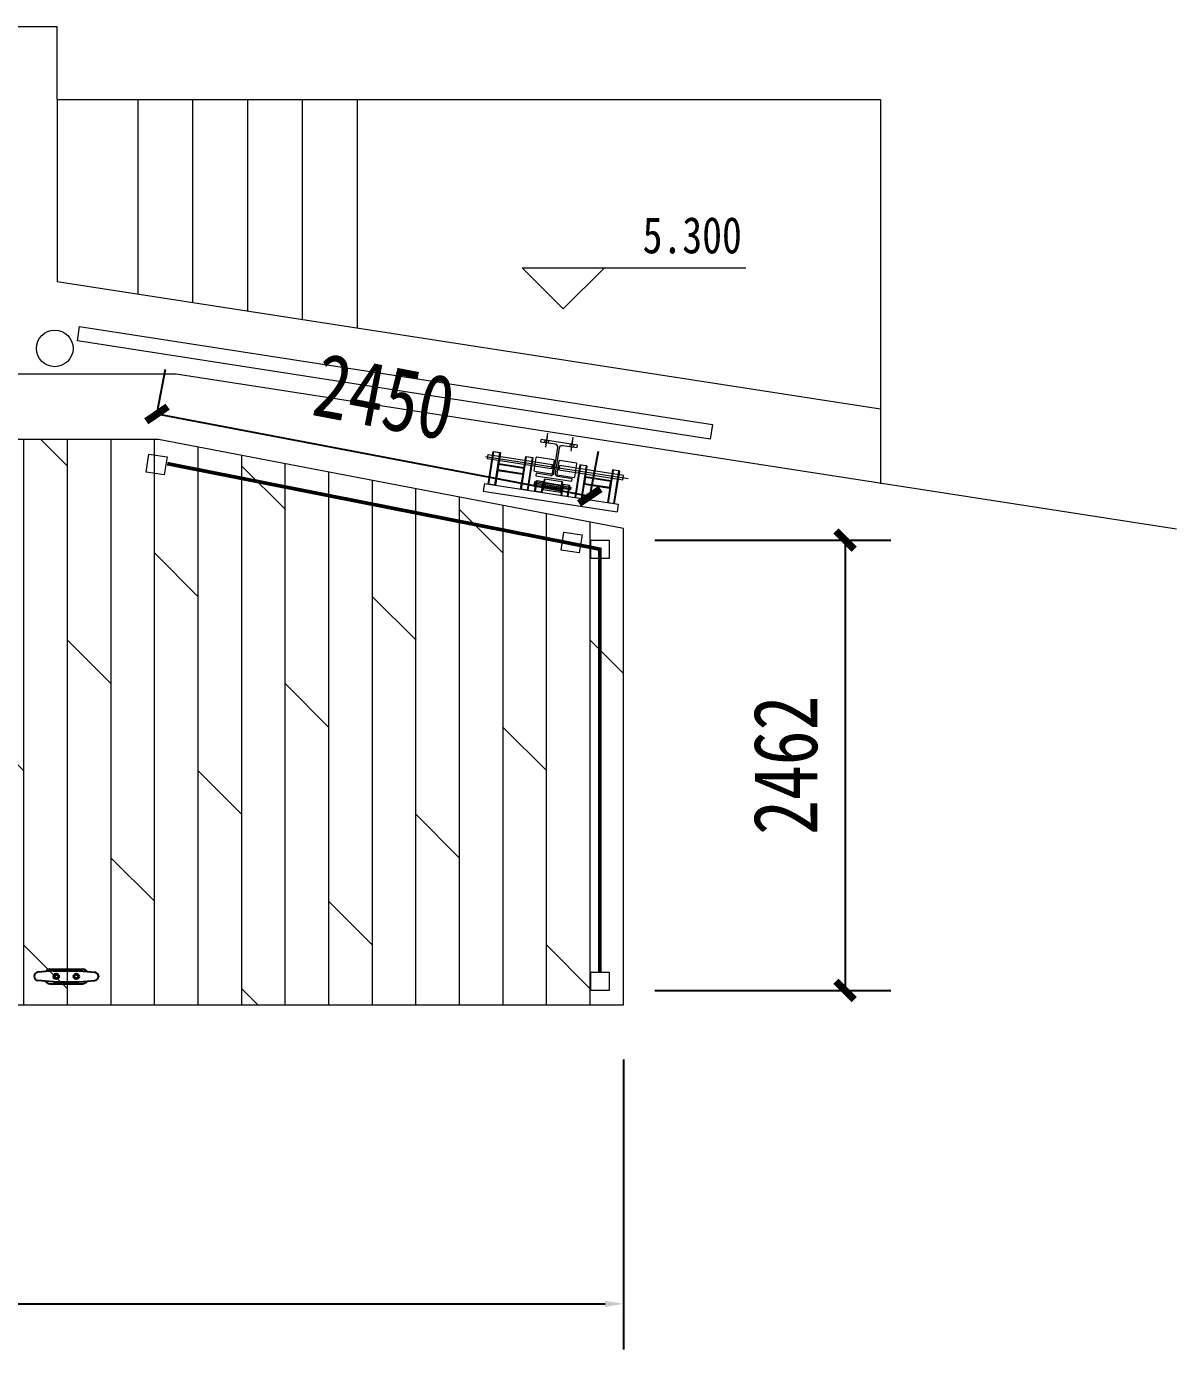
# Model space of a CAD drawing. Header units: millimetres. Extents: x -1612139 to -1282425, y 786067 to 1536390.
# Drawn here: x -1436936 to -1430649, y 806764 to 813997 of the extents above; entities that cross this region are included whole.
import ezdxf

# ---------------------------------------------------------------- set-up
doc = ezdxf.new("R2010")
doc.units = ezdxf.units.MM
doc.header["$LTSCALE"] = 1000
doc.linetypes.add('HIDDEN', pattern=[0.375, 0.25, -0.125])
doc.layers.get('0').update_dxf_attribs({"linetype": 'CONTINUOUS'})
doc.layers.get('DEFPOINTS').update_dxf_attribs({"linetype": 'CONTINUOUS'})
for name, color, linetype in [('DOTE', 1, 'CONTINUOUS'), ('W- bollard系船栓', 4, 'CONTINUOUS'), ('W-_ANTICOLLISION防撞措施', 6, 'CONTINUOUS'), ('W-PLASTIC_RAILINGS塑木栏杆', 6, 'CONTINUOUS'), ('W-REVETMENT驳岸', 251, 'CONTINUOUS'), ('W-WOOD_FLOOR木地板', 30, 'CONTINUOUS'), ('系船栓', 132, 'CONTINUOUS'), ('钢', 172, 'CONTINUOUS')]:
    doc.layers.add(name, color=color, linetype=linetype)
doc.styles.add('-宋体', font='', dxfattribs={"width": 0.8})
doc.styles.get("Standard").update_dxf_attribs({"font": '', "width": 0.8})
doc.styles.add('STANDARD_T3', font='simplex.shx', dxfattribs={"width": 0.7, "bigfont": 'gbcbig.shx'})
doc.styles.get('-宋体').set_extended_font_data('SimSun')
doc.styles.get('Standard').set_extended_font_data('SimSun')
doc.dimstyles.new('W', dxfattribs={"dimscale": 100, "dimtxt": 3.5, "dimasz": 1, "dimexe": 2.5, "dimexo": 3, "dimgap": 1.5, "dimtad": 1, "dimdec": 0, "dimzin": 0, "dimdsep": 46, "dimtxsty": 'Standard', "dimblk": 'ARCHTICK', "dimcen": 0.09, "dimclrd": 1, "dimclre": 1, "dimclrt": 7, "dimadec": 0, "dimazin": 0, "dimtfac": 1, "dimtdec": 0, "dimtix": 1, "dimtmove": 2, "dimatfit": 3, "dimldrblk": 'ARCHTICK', "dimfxl": 1, "dimtolj": 1, "dimtzin": 0, "dimarcsym": 0})
doc.dimstyles.new('W&&100', dxfattribs={"dimtxt": 350, "dimasz": 100, "dimexe": 250, "dimexo": 300, "dimgap": 100, "dimtad": 1, "dimdec": 0, "dimzin": 0, "dimdsep": 46, "dimtxsty": 'STANDARD_T3', "dimcen": 0.09, "dimclrd": 1, "dimclre": 1, "dimclrt": 7, "dimazin": 2, "dimtfac": 1, "dimtdec": 0, "dimtix": 1, "dimtmove": 2, "dimatfit": 3, "dimfxl": 100, "dimtolj": 1, "dimtzin": 0, "dimarcsym": 0})

# ---------------------------------------------------------------- blocks, each defined once
blk = doc.blocks.new('$matou$00000053')
at = {"layer": '系船栓'}
for p, q in [((-90, 40, 0), (90, 40, 0)), ((-70, 30, 0), (70, 30, 0)), ((-70, -30, 0), (-156, -22.7, 0)), ((-90, -40, 0), (90, -40, 0)), ((-70, -30, 0), (70, -30, 0)), ((70, -30, 0), (156, -22.7, 0))]:
    blk.add_line(p, q, dxfattribs=at)
at = {"layer": '系船栓', "elevation": 0}
for points in [[(-70, 30), (-156, 22.7)], [(70, 30), (156, 22.7)], [(175.5, 3.2), (175.5, -3.2)]]:
    blk.add_lwpolyline(points, dxfattribs=at)
at = {"layer": '系船栓'}
for centre, radius in [((-55, 0, 0), 15), ((-55, 0, 0), 10), ((55, 0, 0), 15), ((55, 0, 0), 10)]:
    blk.add_circle(centre, radius, dxfattribs=at)
for centre, radius, start, end in [((-152.4, 0, 0), 23, 98.95103, 261.04897), ((-84.5, 0, 0), 40.4, 97.81349, 139.58591), ((84.5, 0, 0), 40.4, 40.41409, 82.18651), ((152.4, 0, 0), 23, 278.95103, 81.04897), ((-84.5, 0, 0), 40.4, 220.41409, 262.18651), ((84.5, 0, 0), 40.4, 277.81349, 319.58591)]:
    blk.add_arc(centre, radius, start, end, dxfattribs=at)
blk = doc.blocks.new('*D232')
at = {"layer": 'DEFPOINTS', "color": 0, "transparency": 16777216}
for p in [(-1457763, 808649.5, 0), (-1433672.6, 808649.5, 0), (-1433672.6, 807014.1)]:
    blk.add_point(p, dxfattribs=at)
at = {"layer": 'W- bollard系船栓', "color": 1, "lineweight": -2, "transparency": 16777216}
for p, q in [((-1457763, 808349.5), (-1457763, 806764.1)), ((-1433672.6, 808349.5), (-1433672.6, 806764.1)), ((-1457663, 807014.1), (-1433772.6, 807014.1))]:
    blk.add_line(p, q, dxfattribs=at)
at = {"layer": 'W- bollard系船栓', "color": 1, "transparency": 16777216}
for points in [[(-1457663, 807030.8), (-1457663, 806997.5), (-1457763, 807014.1)], [(-1433772.6, 807030.8), (-1433772.6, 806997.5), (-1433672.6, 807014.1)]]:
    blk.add_solid(points, dxfattribs=at)
at = {"layer": 'W- bollard系船栓', "color": 7, "lineweight": 0, "transparency": 16777216, "insert": (-1445717.8, 807289.1), "char_height": 350, "attachment_point": 5, "style": 'STANDARD_T3'}
blk.add_mtext('\\A1;24090', dxfattribs=at)
blk = doc.blocks.new('_ARCHTICK')
at = {"color": 0, "linetype": 'ByBlock', "const_width": 0.4}
blk.add_lwpolyline([(-0.5, -0.5), (0.5, 0.5)], dxfattribs=at)
blk = doc.blocks.new('*D234')
at = {"layer": 'DEFPOINTS', "color": 0, "transparency": 16777216}
for p in [(-1436273.2, 811610.1), (-1433856.1, 811429.3), (-1433907.2, 811160.6)]:
    blk.add_point(p, dxfattribs=at)
at = {"layer": 'W- bollard系船栓', "color": 1, "lineweight": -2, "transparency": 16777216}
for p, q in [((-1436217.3, 811904.8), (-1436175.5, 812124.4)), ((-1436222.2, 811878.8), (-1433856.1, 811429.3)), ((-1433851.2, 811455.3), (-1433809.4, 811674.9))]:
    blk.add_line(p, q, dxfattribs=at)
at = {"layer": 'W- bollard系船栓', "color": 1, "lineweight": -2, "transparency": 16777216, "xscale": 100, "yscale": 100, "zscale": 100}
for p, rotation in [((-1436222.2, 811878.8), 169.2433885657997), ((-1433856.1, 811429.3), 349.2433885657997)]:
    blk.add_blockref('_ARCHTICK', p, dxfattribs=dict(at, rotation=rotation))
at = {"layer": 'W- bollard系船栓', "color": 7, "lineweight": 0, "transparency": 16777216, "insert": (-1434978.5, 811973.3), "char_height": 350, "attachment_point": 5, "rotation": 349.24339}
blk.add_mtext('\\A1;2450', dxfattribs=at)
blk = doc.blocks.new('*D235')
at = {"layer": 'DEFPOINTS', "color": 0, "transparency": 16777216}
for p in [(-1433801, 811189.6, 0), (-1433801, 808727.5, 0), (-1432460.2, 808727.5)]:
    blk.add_point(p, dxfattribs=at)
at = {"layer": 'W- bollard系船栓', "color": 1, "lineweight": -2, "transparency": 16777216}
for p, q in [((-1433501, 811189.6), (-1432210.2, 811189.6)), ((-1432460.2, 811189.6), (-1432460.2, 808727.5)), ((-1433501, 808727.5), (-1432210.2, 808727.5))]:
    blk.add_line(p, q, dxfattribs=at)
at = {"layer": 'W- bollard系船栓', "color": 1, "lineweight": -2, "transparency": 16777216, "xscale": 100, "yscale": 100, "zscale": 100}
for p, rotation in [((-1432460.2, 811189.6), 90), ((-1432460.2, 808727.5), 270)]:
    blk.add_blockref('_ARCHTICK', p, dxfattribs=dict(at, rotation=rotation))
at = {"layer": 'W- bollard系船栓', "color": 7, "lineweight": 0, "transparency": 16777216, "insert": (-1432785.2, 809958.5), "char_height": 350, "attachment_point": 5, "rotation": 90}
blk.add_mtext('\\A1;2462', dxfattribs=at)
blk = doc.blocks.new('轨道1')
at = {"layer": 'DOTE', "lineweight": 0}
for p, q in [((-70, -18.6), (-70, 39.6)), ((-70, 19.6), (-70, -38.6)), ((70, -18.6), (70, 39.6)), ((70, 19.6), (70, -38.6)), ((-386.5, -138), (401.7, -138)), ((-100, -240), (100, -240))]:
    blk.add_line(p, q, dxfattribs=at)
at = {"layer": '钢', "lineweight": 0}
for p, q in [((-80, 0), (-80, -14)), ((-60, 0), (-60, -14)), ((60, 0), (60, -14)), ((80, 0), (80, -14)), ((-19.5, -186), (-100, -186)), ((-100, -186), (-100, -200)), ((-47, -210), (-47, -270)), ((47, -210), (47, -270)), ((-370, -285), (370, -285)), ((-370, -285), (-370, -328)), ((-50, -229), (50, -229)), ((-50, -240), (50, -240)), ((-50, -251), (50, -251)), ((370, -285), (370, -328)), ((-370, -328), (370, -328))]:
    blk.add_line(p, q, dxfattribs=at)
for points in [[(-100, -200), (100, -200), (100, -186), (19.5, -186, -0.414214), (4.5, -171), (4.5, -29, -0.414214), (19.5, -14), (100, -14), (100, 0), (-100, 0)], [(-4.5, -171), (-4.5, -29, 0.414214), (-19.5, -14), (-100, -14), (-100, 0)]]:
    blk.add_lwpolyline(points, format="xyb", dxfattribs=at)
for points in [[(-375, -126), (-20, -126), (-20, -150), (-375, -150)], [(-350, -105), (-310, -105), (-310, -285), (-350, -285)], [(-170, -105), (-130, -105), (-130, -285), (-170, -285)], [(-110, -98), (-16, -98), (-13, -101), (-13, -175), (-16, -178), (-110, -178), (-113, -175), (-113, -101)], [(110, -98), (16, -98), (13, -101), (13, -175), (16, -178), (110, -178), (113, -175), (113, -101)], [(375, -126), (20, -126), (20, -150), (375, -150)], [(170, -105), (130, -105), (130, -285), (170, -285)], [(350, -105), (310, -105), (310, -285), (350, -285)], [(-310, -205), (-310, -165), (-170, -165), (-170, -205)], [(-47, -210), (47, -210), (50, -213), (50, -267), (47, -270), (-47, -270), (-50, -267), (-50, -213)], [(310, -205), (310, -165), (170, -165), (170, -205)], [(-100, -232), (100, -232), (100, -248), (-100, -248)], [(-92.5, -225), (-52.5, -225), (-52.5, -285), (-92.5, -285)], [(92.5, -225), (52.5, -225), (52.5, -285), (92.5, -285)]]:
    blk.add_lwpolyline(points, close=True, dxfattribs=at)
at = {"layer": '钢', "linetype": 'HIDDEN', "lineweight": 0, "ltscale": 50}
for points in [[(-346, -105), (-314, -105), (-314, -285), (-346, -285)], [(-166, -105), (-134, -105), (-134, -285), (-166, -285)], [(166, -105), (134, -105), (134, -285), (166, -285)], [(346, -105), (314, -105), (314, -285), (346, -285)], [(-310, -201), (-310, -169), (-170, -169), (-170, -201)], [(310, -201), (310, -169), (170, -169), (170, -201)], [(-88.5, -225), (-56.5, -225), (-56.5, -285), (-88.5, -285)], [(88.5, -225), (56.5, -225), (56.5, -285), (88.5, -285)]]:
    blk.add_lwpolyline(points, close=True, dxfattribs=at)
at = {"layer": '钢', "lineweight": 0}
blk.add_arc((-19.5, -171), 15, 270, 0, dxfattribs=at)

msp = doc.modelspace()

# ---------------------------------------------------------------- hatches: boundary and pattern name
at = {"layer": 'W-WOOD_FLOOR木地板', "lineweight": 0, "ltscale": 100}
h = msp.add_hatch(dxfattribs=at)
h.set_pattern_fill('DOLMIT', color=256, scale=300, angle=90)
h.set_pattern_definition([(90, (98464.7, -240669.86), (-238.122618, 1e-14), []), (135, (98464.7, -240669.86), (-476.2449, -476.2449), [336.75638, -673.512])])
h.paths.add_polyline_path([(-1457763, 808649.5), (-1433672.6, 808649.5), (-1433672.6, 811253.4), (-1436213.1, 811739.5), (-1457763, 811739.5)])

# ---------------------------------------------------------------- linework, layer by layer
at = {"layer": 'W-PLASTIC_RAILINGS塑木栏杆', "lineweight": 0}
for points in [[(-1436265.7, 811659.5), (-1436166.8, 811644.4), (-1436181.9, 811545.5), (-1436280.8, 811560.6)], [(-1433997.2, 811233.4), (-1433898.3, 811218.3), (-1433913.4, 811119.4), (-1434012.3, 811134.5)]]:
    msp.add_lwpolyline(points, close=True, dxfattribs=at)
at = {"layer": 'W-PLASTIC_RAILINGS塑木栏杆', "lineweight": 0, "const_width": 20, "elevation": 0}
msp.add_lwpolyline([(-1433801, 808827.5), (-1433801, 811139.6), (-1436166, 811607.4), (-1436166, 811607.4)], dxfattribs=at)
at = {"layer": 'W-PLASTIC_RAILINGS塑木栏杆', "lineweight": 0, "elevation": 0}
for points in [[(-1433851, 811189.6), (-1433751, 811189.6), (-1433751, 811089.6), (-1433851, 811089.6)], [(-1433851, 808827.5), (-1433751, 808827.5), (-1433751, 808727.5), (-1433851, 808727.5)]]:
    msp.add_lwpolyline(points, close=True, dxfattribs=at)
at = {"layer": 'W-REVETMENT驳岸', "lineweight": 0}
for p, q in [((-1437267.6, 813997.5), (-1436767.6, 813997.5)), ((-1436767.6, 813597.5), (-1436767.6, 813997.5)), ((-1436767.6, 813597.5), (-1436767.6, 812602.8)), ((-1436767.6, 813597.5), (-1432267.6, 813597.5)), ((-1436327.6, 813597.5), (-1436327.6, 812534.7)), ((-1436027.6, 813597.5), (-1436027.6, 812488.3)), ((-1435727.6, 813597.5), (-1435727.6, 812441.9)), ((-1435427.6, 813597.5), (-1435427.6, 812395.5)), ((-1435127.6, 813597.5), (-1435127.6, 812349.1)), ((-1432267.6, 813597.5), (-1432267.6, 811497.5)), ((-1434001.2, 812453.3), (-1434226.2, 812678.3)), ((-1434226.2, 812678.3), (-1433002.5, 812678.3)), ((-1434001.2, 812453.3), (-1433776.2, 812678.3)), ((-1436767.6, 812602.8), (-1432267.6, 811906.7)), ((-1437267.6, 812097.5), (-1436117.6, 812097.5)), ((-1436117.6, 812097.5), (-1430648.7, 811251.6))]:
    msp.add_line(p, q, dxfattribs=at)
msp.add_lwpolyline([(-1436644.8, 812357.2), (-1433186.1, 811820.7), (-1433198.3, 811741.7), (-1436657, 812278.2)], close=True, dxfattribs=at)
msp.add_circle((-1436780.9, 812237.4), 100, dxfattribs=at)
at = {"layer": 'W-WOOD_FLOOR木地板', "lineweight": 5, "ltscale": 100, "elevation": 0}
msp.add_lwpolyline([(-1457763, 808649.5), (-1433672.6, 808649.5), (-1433672.6, 811253.4), (-1436213.1, 811739.5), (-1457763, 811739.5)], close=True, dxfattribs=at)

# ---------------------------------------------------------------- block references
at = {"layer": 'W- bollard系船栓', "lineweight": 0}
msp.add_blockref('$matou$00000053', (-1436718, 808804.1, 0), dxfattribs=at)
at = {"layer": 'W-_ANTICOLLISION防撞措施', "lineweight": 0, "rotation": 351.2075970955311}
msp.add_blockref('轨道1', (-1434022.5, 811724, 0), dxfattribs=at)

# ---------------------------------------------------------------- texts
at = {"layer": 'W-REVETMENT驳岸', "lineweight": 0, "style": '-宋体', "width": 0.8}
msp.add_text('5.300', height=199.37, dxfattribs=at).set_placement((-1433567.3, 812757.1))

# ---------------------------------------------------------------- dimensions: what is measured, and where the dimension line sits
at = {"layer": 'W- bollard系船栓', "lineweight": 0}
dim = msp.add_aligned_dim(p1=(-1436273.2, 811610.1), p2=(-1433907.2, 811160.6), distance=273.6, text='2450', dimstyle='W', dxfattribs=at)
dim.commit()
dim.dimension.update_dxf_attribs({"geometry": '*D234', "text_midpoint": (-1434978.5, 811973.3)})
dim = msp.add_aligned_dim(p1=(-1433801, 811189.6, 0), p2=(-1433801, 808727.5, 0), distance=1340.8, dimstyle='W', dxfattribs=at)
dim.commit()
dim.dimension.update_dxf_attribs({"geometry": '*D235', "text_midpoint": (-1432785.2, 809958.5)})
dim = msp.add_linear_dim(base=(-1433672.6, 807014.1), p1=(-1457763, 808649.5, 0), p2=(-1433672.6, 808649.5, 0), dimstyle='W&&100', dxfattribs=at)
dim.commit()
dim.dimension.update_dxf_attribs({"geometry": '*D232', "text_midpoint": (-1445717.8, 807289.1)})

doc.saveas('drawing.dxf')
